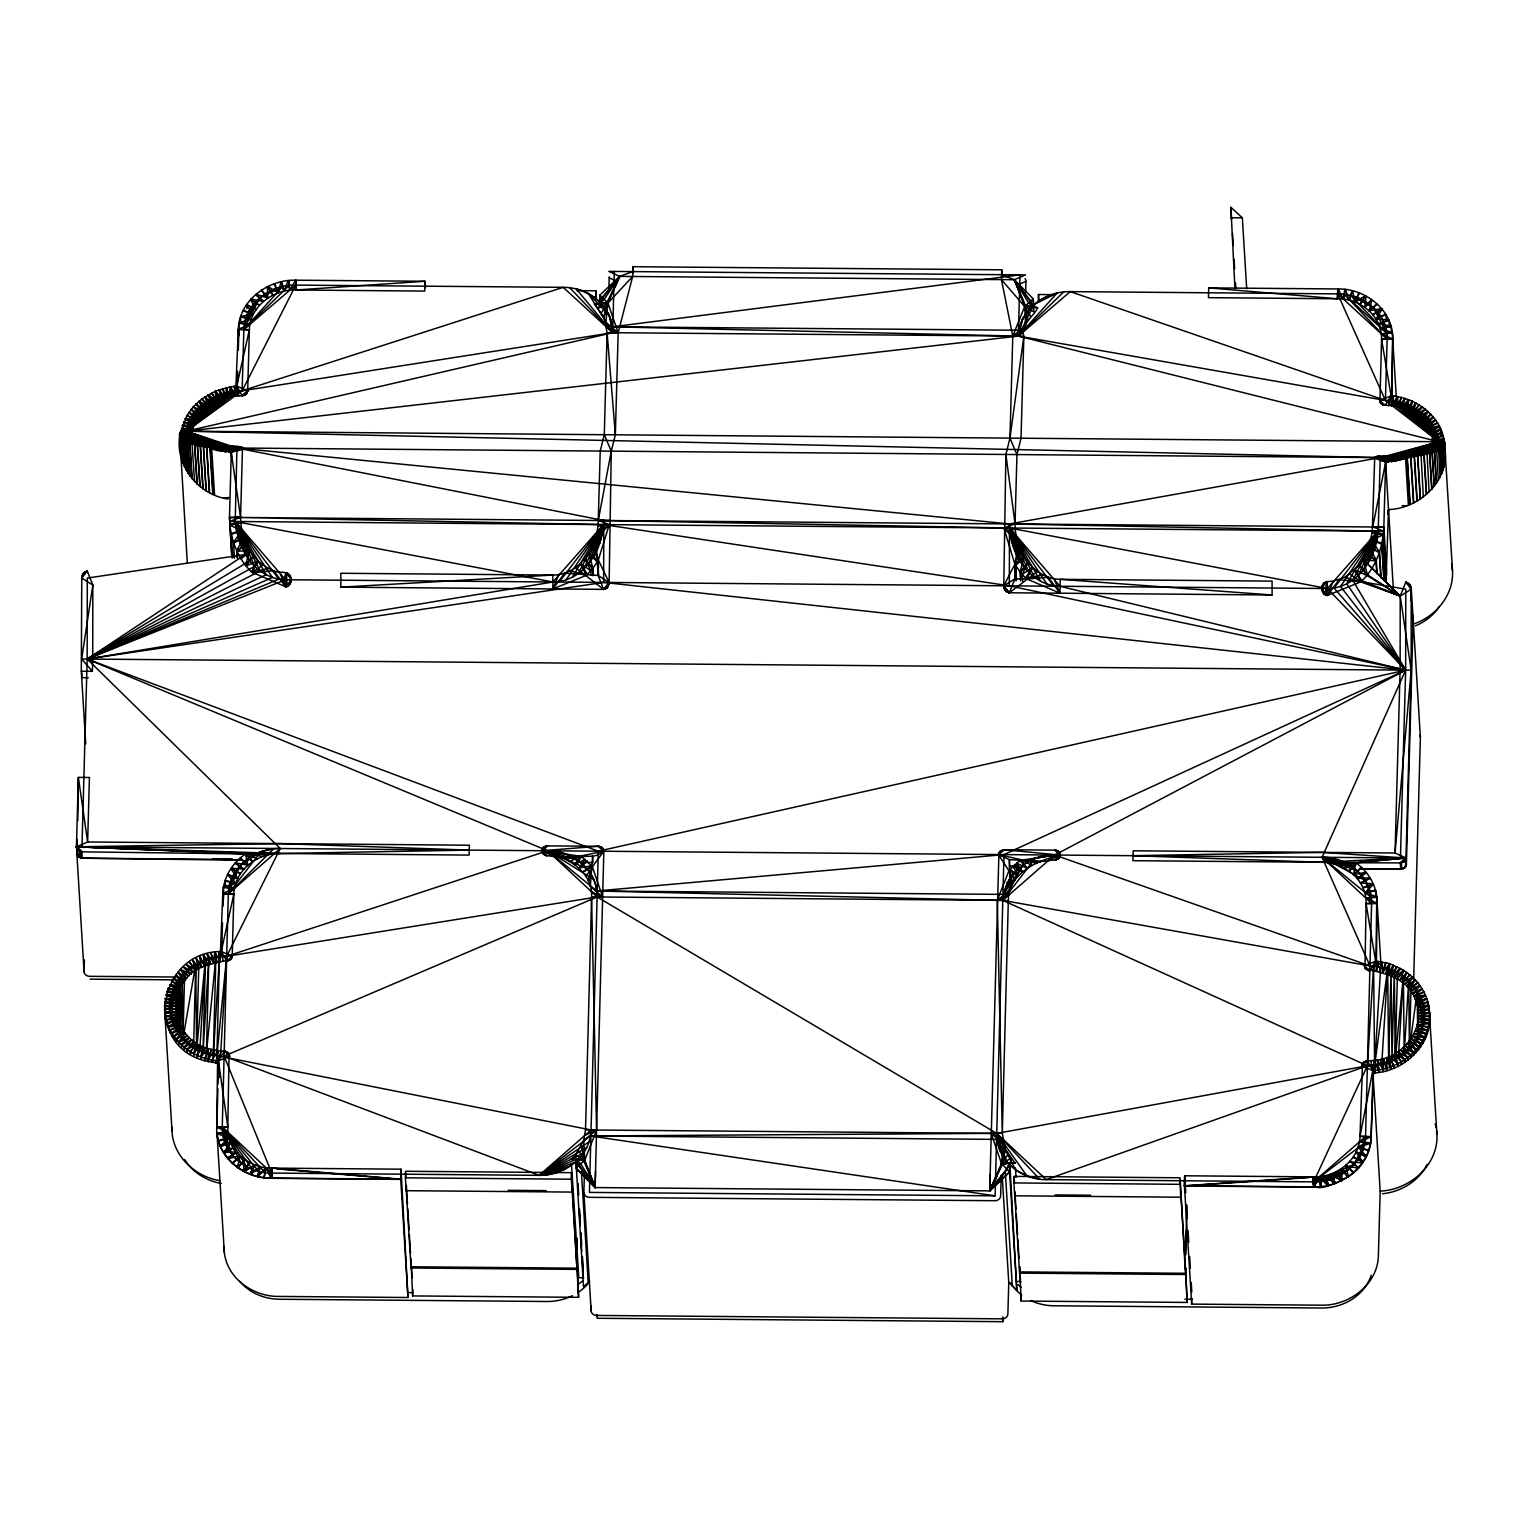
<?xml version="1.0" encoding="UTF-8"?>
<svg xmlns="http://www.w3.org/2000/svg" width="1529" height="1529" viewBox="0 0 1529 1529"><rect width="100%" height="100%" fill="white"/><g stroke="black" fill="none" stroke-linecap="round" stroke-linejoin="round"><path stroke-width="1.5" d="M85.739 743.82L81.305 671.231L81.763 578.038L83.808 572.687M81.974 846.837L87.172 659.037L87.306 578.077L245.347 554.511C253.776 568.578 268.703 579.567 285.541 579.739L1327.401 588.512C1358.727 588.264 1378.049 555.543 1378.317 527.027L1380.228 457.63L1438.827 441.728C1430.953 460.401 1397.41 455.145 1380.228 457.63L186.5 431.178C182.199 448.876 226.464 446.277 236.938 447.997L1009.503 523.931L1377.897 531.117L1376.444 541.782M632.643 276.501L618.175 332.73L615.346 434.79L611.275 451.151L609.134 583.141L607.128 587.824L603.611 589.372L340.833 587.155L340.871 573.279L552.733 575.057C580.733 574.923 597.992 545.757 598.298 520.3L600.209 451.055L604.28 434.695L607.109 332.787L604.089 317.306L594.284 303.946L607.93 303.029L632.643 276.501L632.91 266.696L1001.724 269.811L1002.107 276.252M604.28 434.695L611.275 451.151L598.298 520.3L609.249 524.638L594.705 540.425L598.126 560.684L598.107 575.439L603.611 589.372L607.529 587.365M1423.346 1022.825C1419.027 1048.722 1392.804 1066.477 1367.385 1065.77L996.736 1133.409L591.054 1129.988L216.889 1055.66L226.693 956.275L280.208 848.519L87.172 659.037L603.63 582.415L603.821 520.51L236.938 447.997L186.5 431.178L185.468 432.592M1001.438 279.597L1012.79 336.055L1023.857 336.304L1021.028 438.211L1016.957 454.572L1015.046 523.816C1014.778 549.408 1032.343 578.65 1060.209 579.319L1272.09 581.116L1272.071 594.991L1009.293 592.774L1005.795 591.169L1003.769 585.798L1005.891 454.476L1009.962 438.116L1023.857 336.304C1017.779 319.886 1055.45 303.334 1024.678 306.545L1001.438 279.597L1001.724 269.811M1400.449 857.941L1405.648 670.142L1009.312 585.836L1009.503 523.931L1380.228 457.63M1420.365 737.112L1411.267 588.55L1409.681 584.307L1405.782 582.243L1400.22 596.062L1400.105 670.084L1395.04 852.991L1405.973 857.998L1406.336 864.917L1404.654 867.88L1401.252 869.275L1360.944 869.217M239.499 446.736C228.318 444.136 183.709 449.43 193.017 427.986C198.617 411.014 214.977 399.241 232.274 396.489C237.014 395.036 246.628 398.113 247.679 390.87L249.38 329.786C249.915 306.24 273.443 289.21 295.842 289.994L295.938 280.189L425.005 281.279L425.406 287.72M1362.817 1063.018L1365.76 1061.03L1370.768 1060.706L1372.794 1070.568L1380.171 1191.11L1378.374 1255.863C1377.648 1284.991 1348.482 1306.148 1320.75 1305.193L1191.664 1304.103L1184.44 1185.778L1313.583 1176.871L1313.526 1187.077L1184.44 1185.988L1184.688 1175.782L1313.583 1176.871C1336.27 1177.674 1359.587 1159.976 1360.007 1136.315L1362.53 1063.419M1374.303 549.637L1377.897 531.117L1352.764 580.217L1405.763 589.181L1405.648 670.142L1003.98 854.596L995.111 1195.831L589.429 1192.41L598.298 851.194L87.172 659.037L245.347 554.511L235.218 521.485L236.938 447.997M1324.745 594.59L1321.954 589.716L1322.585 585.072M219.259 1067.892L218.59 1063.267L208.25 1061.546L208.288 1048.626C181.072 1041.822 165.648 1006.732 182.868 983.376C192.673 965.067 214.614 964.073 231.261 959.046M185.009 434.427L186.5 431.178L1018.333 336.093L1020.015 274.857L612.364 326.824C609.498 303.124 586.008 287.108 563.169 287.337L295.804 285.101C270.786 284.279 244.544 303.315 243.837 329.576L242.155 390.812L186.5 431.178L185.124 433.51M208.25 1061.546C142.713 1048.665 156.608 951.401 221.285 951.497L232.217 956.332L231.529 958.626M1000.176 851.118L1004.113 849.704L1055.373 850.162L1058.737 851.634L1060.228 855.074C1037.407 860.54 1008.528 872.925 1008.318 900.581L596.845 890.987C594.131 867.23 570.661 850.468 547.592 850.755L226.693 956.275L219.469 956.638L216.889 1055.66C199.707 1053.557 183.232 1043.466 175.204 1027.889L176.351 983.72C186.404 966.175 206.74 956.007 226.693 956.275L597.113 896.969L1002.795 900.371L1369.984 965.908C1395.117 965.506 1420.842 983.873 1423.69 1009.79M199.764 1050.786L205.421 959.906L196.61 1049.219L198.866 962.735L205.421 959.906L203.032 1052.162L208.842 958.779L215.876 957.154L213.334 1055.106L206.377 1053.347L208.842 958.779M167.273 995.073L167.043 991.346L178.625 991.365L169.643 984.867L179.849 988.632L169.795 984.58L181.263 985.957L173.312 978.445L182.868 983.376L175.491 975.406L184.646 980.892L177.88 972.501L186.614 978.522L180.46 969.73L188.736 976.266L180.709 969.501L191.01 974.145L183.499 966.901L193.438 972.157L186.481 964.474L196.018 970.303L192.616 960.346L198.713 968.621L196.056 958.473L201.522 967.092L199.592 956.791L204.427 965.716L203.261 955.338L207.428 964.531L203.586 955.205L210.505 963.518L207.352 953.981L213.64 962.697L214.748 952.28L216.831 962.066L215.092 952.204L220.061 961.607L222.775 893.815C223.177 877.34 232.867 861.936 246.666 853.22L469.097 855.093L469.365 845.212L87.65 841.982L76.45 846.798L77.042 849.149M1015.18 1163.34L1005.317 1149.082L1002.279 1133.295L590.462 1135.971C586.429 1159.708 562.481 1175.897 539.164 1175.342L271.78 1173.087C246.666 1173.66 221.304 1153.134 222.259 1126.892L228.318 893.853C228.891 867.459 254.884 847.697 280.208 848.519L228.318 893.853L239.518 866.083L249.093 857.712L260.714 851.825L273.576 848.843L228.318 893.853L260.714 851.825L239.518 866.083L228.91 887.89L232.637 876.365M201.102 1059.329L200.949 1056.826L208.288 1048.626L217.73 1050.71L216.736 1127.179L228.05 1132.263L217.003 1133.142L224.304 1252.327C227.114 1278.664 253.527 1296.802 278.89 1296.42L407.975 1297.509L400.732 1179.165L272.086 1168.099C249.609 1168.672 226.846 1150.286 227.802 1126.777L229.063 1053.882M230.936 959.428L232.217 956.332L233.841 894.064C234.281 870.402 257.579 852.704 280.266 853.507L469.231 850.105L280.342 843.607L76.45 846.798L78.361 777.382L89.427 777.477L87.65 841.982L78.361 777.382L77.731 820.844M264.632 1169.513L257.503 1176.565L266.027 1167.697L271.302 1178.286L272.086 1168.099L400.999 1169.188L400.732 1179.165L271.646 1178.094C243.952 1179.337 215.245 1156.306 216.736 1127.179L227.802 1126.777L218.437 1060.839L220.979 1051.035L225.967 1051.436L228.796 1053.462M602.311 847.754L598.431 846.282L547.172 845.881L543.751 847.295L542.069 850.716C564.488 856.412 592.908 869.6 591.57 897.083L585.531 1129.778L583.696 1140.481L575.535 1154.701L583.486 1286.654L589.697 1281.264M599.521 846.397L603.821 850.755L601.91 847.429L598.431 846.282L603.84 851.233L595.106 1187.479L576.242 1168.08L584.747 1160.129L596.597 1130.046L591.57 897.083L602.655 897.007L590.309 886.361L592.64 856.144C598.393 855.8 609.001 850.067 600.037 846.512L603.821 850.755L598.431 846.282L542.069 850.716L545.509 855.418L559.117 857.253L592.64 856.144L593.023 862.49L585.97 862.432M1014.797 1163.034L1009.809 1162.652L1006.999 1169.628L989.722 1190.785L1001.495 1163.626L1010.975 1158.351L1009.58 1171.73L989.722 1190.785L998.934 852.685M1008.318 900.581L1002.279 1133.295L997.271 900.333L1009.121 870.249L1020.034 860.445L1060.151 854.195M1008.872 895.115L997.271 900.333L1010.153 889.897L1009.388 859.642L998.456 854.558L1004.113 849.704L1060.228 855.074L1056.539 859.718L1042.835 861.324L1009.388 859.642L1009.656 870.154M1184.688 1175.782L1184.44 1185.778L1313.507 1186.867C1341.602 1187.823 1370.5 1165.862 1371.073 1136.563L1374.017 1060.457C1402.972 1058.89 1428.01 1026.972 1415.128 999.029C1407.655 977.299 1383.516 973.533 1365.263 968.583M1365.015 968.182L1366.066 903.601C1367.002 880.092 1344.259 861.706 1321.763 862.28L1133.065 855.686L1133.199 850.793L1395.04 852.991L1411.171 670.18L1411.191 587.862M265.167 1172.647L222.259 1126.892L241.162 1163.378L232.007 1154.854L222.259 1126.892L271.78 1173.087L224.094 1056.157L539.164 1175.342L590.462 1135.971L997.023 1139.392C999.718 1163.149 1023.207 1179.91 1046.256 1179.623L1313.64 1181.86C1338.984 1182.681 1364.977 1162.919 1365.55 1136.525L1371.589 903.486C1372.564 877.245 1347.183 856.718 1322.069 857.291L1405.648 670.142L1352.764 580.217M1363.142 1062.636L1361.842 1065.732L1372.794 1070.568C1401.233 1069.23 1428.927 1046.065 1429.519 1016.517C1429.978 1003.139 1424.627 989.836 1415.491 980.127C1411.076 975.426 1405.877 971.488 1400.182 968.449C1391.772 965.391 1378.642 955.243 1376.329 971.335L1377.132 903.199L1365.798 898.115L1376.769 896.586L1375.966 963.346M1009.388 528.002L603.821 520.51C603.573 549.026 584.231 581.727 552.906 581.995L235.218 521.485L249.705 560.818L87.172 659.037L547.592 850.755L597.113 896.969L996.736 1133.409L1046.256 1179.623L1367.385 1065.77L1388.657 1062.158L1391.046 969.883L1391.982 1060.839L1394.314 971.259L1395.212 1059.31L1403.393 976.515L1397.468 972.826L1395.212 1059.31M1423.193 1006.56L1423.996 1016.307L1422.677 1026.035L1418.874 994.175C1430.341 1016.785 1420.403 1045.779 1398.328 1057.628L1403.393 976.515L1408.706 980.854L1409.413 1049.123C1423.575 1034.999 1428.678 1012.122 1418.874 994.175L1417.727 1038.344L1417.23 991.27L1413.35 985.804M84.076 971.832L76.851 853.717L77.234 839.364M81.821 673.047L81.706 677.672L88.338 677.729M84.382 959.792L84.076 971.355A5.543 4.893 -3.5 0 0 89.466 976.305L175.453 977.031M81.305 671.231L92.371 671.327L92.715 659.075L92.829 585.072L87.306 571.139L83.025 573.643M228.509 1053.08L229.637 1056.195L218.437 1060.839C189.309 1059.329 160.22 1032.534 165.495 1001.973M171.993 1127.121C170.789 1154.032 194.087 1176.642 219.679 1180.579M290.357 576.376C287.49 570.049 278.832 573.757 273.863 570.757C252.323 562.901 240.741 539.221 240.569 517.299L242.48 448.054L239.021 446.678L242.48 448.054L231.28 452.603L229.484 517.356L231.796 556.881M228.031 499.046C198.388 494.746 175.051 465.925 179.715 435.459L186.958 415.372L193.533 406.466L201.943 398.859L215.379 391.176L230.554 386.818L235.504 396.049L238.314 329.538C239.04 300.391 268.187 279.253 295.938 280.189M217.882 1088.705L216.793 1128.345L216.736 1126.854L227.802 1126.777M218.016 1084.08L218.59 1063.267M221.686 951.267L222.47 922.962M222.928 906.468L223.846 892.573M232.58 557.665L232.695 553.039M237.263 387.85L237.721 371.337M238.314 350.122L239.04 322.715L251.215 319.293L240.703 316.35L253.241 314.343L246.36 304.978L255.993 309.68L250.546 299.569L259.395 305.36L251.004 299.053L263.389 301.442L256.031 294.237L267.938 298.04L267.307 286.802L272.927 295.173L267.957 286.477L278.297 292.899L280.973 281.852L283.935 291.274L288.216 280.61L289.745 290.3L295.575 280.208L295.842 289.994L424.737 291.083L425.005 281.279L295.842 289.994M288.159 585.875L290.663 582.358L291.026 578.994L286.993 573.05C299.799 580.141 277.686 600.228 285.904 572.821M271.665 1178.305L272.086 1168.099L271.665 1178.305L400.751 1179.394L400.999 1169.188M405.395 1177.808L405.586 1171.271L571.54 1172.667L572.152 1192.085L406.179 1190.69L405.395 1177.808L571.368 1179.203L572.152 1192.085M406.179 1190.69L406.332 1185.376L407.478 1204.126M407.975 1297.509L401.305 1174.329M572.286 1186.772L578.593 1297.318L412.62 1295.923L411.091 1261.463M412.62 1295.923L412.811 1289.387M571.368 1179.203L571.54 1172.667M576.968 290.625L595.928 290.797L595.756 297.333L591.016 297.295M576.452 1161.868L576.261 1168.538L595.106 1187.555L989.722 1190.881L1009.599 1172.189L1009.847 1163.282M577.178 1238.165L577.045 1249.594L577.178 1244.835M578.593 1297.318L577.064 1262.858M584.46 1172.036L583.906 1192.372A5.543 4.893 -3.5 0 0 589.296 1197.322L994.978 1200.724A5.543 4.893 -3.5 0 0 1000.654 1195.888L1001.208 1175.533M608.886 289.134L609.192 277.838A5.543 4.893 -3.5 0 1 609.326 276.883M591.264 1305.957L591.131 1310.487A5.543 4.893 -3.5 0 0 596.52 1315.437L1002.202 1318.839A5.543 4.893 -3.5 0 0 1007.879 1314.003L1008.758 1282.353L1002.24 1176.049M582.989 1171.787L595.106 1187.555L595.565 1171.138M990.18 1174.463L989.722 1190.881L1002.718 1175.323M1025.634 292.651L1025.94 281.355A5.543 4.893 -3.5 0 0 1025.08 278.622M596.902 1314.405L597.132 1318.266L1002.814 1321.687L1002.948 1316.966M1180.197 1179.929L1180.675 1197.207L1014.702 1195.812L1013.918 1182.93L1014.109 1176.393L1180.063 1177.789L1185.434 1273.294L1019.48 1271.899L1014.74 1194.589M1038.306 301.06L1038.497 294.524L1052.716 294.638M1014.702 1195.812L1014.836 1191.454M1008.758 1282.353L1016.823 1290.304L1009.809 1162.652L1001.495 1163.626L991.212 1133.371L1002.527 1138.78M1187.096 1302.44L1185.587 1267.981L1187.096 1302.44L1021.143 1301.045L1019.614 1266.585L1020.607 1282.869M1021.143 1301.045L1021.334 1294.509M1376.501 456.617C1394.716 455.26 1414.593 456.712 1430.991 447.271C1439.802 427.852 1409.566 406.829 1391.791 405.777L1392.651 339.247C1393.741 310.311 1365.244 288.274 1337.799 288.962L1208.713 287.872L1208.445 297.677L1337.34 298.767C1359.529 298.193 1382.503 315.949 1381.585 339.323L1379.922 400.866L1384.07 405.204M1186.752 1205.368L1185.567 1254.717L1186.217 1230.998M1191.664 1304.103L1191.836 1298.236M1234.935 288.599L1230.883 207.313L1242.351 217.825L1246.689 288.694M1379.33 456.254L1374.705 457.572L1385.637 462.331L1383.841 527.085C1383.019 547.248 1375.985 567.966 1360.829 581.861L1327.382 595.45L1323.082 592.832M1444.408 445.703C1451.48 478.787 1420.365 508.66 1388.523 509.577L1386 581.135L1383.172 535.035L1372.258 532.684L1374.705 457.572L1376.903 456.521L1374.705 457.572C1390.759 467.473 1407.387 455.451 1424.168 454.839C1431.259 452.641 1440.815 451.437 1444.561 444.174C1442.726 417.379 1416.829 397.464 1391.084 395.839L1379.903 400.407L1380.247 402.242L1383.554 405.07L1391.791 405.777L1397.238 396.642L1394.983 406.274L1397.582 396.718L1398.137 406.962L1404.883 398.515L1401.233 407.823L1408.572 399.776L1404.253 408.855L1408.897 399.91L1407.196 410.078L1412.49 401.401L1410.025 411.454L1415.95 403.102L1412.758 413.002L1422.161 406.905L1415.357 414.722L1425.181 409.16L1417.823 416.557L1428.029 411.588L1420.135 418.564L1428.277 411.817L1422.314 420.685L1430.934 414.416L1424.321 422.921L1433.361 417.169L1426.156 425.291L1435.597 420.055L1427.799 427.757L1439.229 425.922L1429.271 430.318L1439.381 426.209L1439.649 430.509M1391.619 397.559L1392.709 338.865M1411.974 616.359L1413.14 619.474L1406.374 864.439L1404.654 867.88M1413.656 980.165L1420.365 737.59A5.543 4.893 -3.5 0 0 1419.791 735.277M1313.87 1186.848L1319.68 1176.565L1320.521 1186.752L1319.699 1176.986L1327.784 1185.567L1319.68 1176.565L1313.889 1187.077L1313.583 1176.871C1305.976 1200.322 1347.106 1178.878 1353.433 1173.049C1363.811 1164.333 1370.768 1151.394 1371.15 1137.748L1372.946 1072.995C1406.049 1072.249 1438.005 1039.586 1428.01 1005.681M1383.382 1071.447L1383.573 1058.527L1387.204 1070.434M185.143 435.345L186.5 431.178L612.651 332.691L614.333 271.436M1438.693 444.996C1437.948 418.506 1410.369 399.986 1385.427 400.445L1018.333 336.093L612.364 326.824C609.784 308.304 594.036 293.453 576.261 288.981L612.651 332.691L1018.333 336.093L1438.827 441.728L1439.152 443.162M1208.713 287.872L1337.34 298.767L1337.799 288.962M1323.999 583.008C1320.483 586.467 1321.381 593.634 1326.293 595.316M1410.369 585.359L1405.782 582.243L1410.369 585.359L1411.305 589.219L1405.782 582.243L1409.681 584.307L1411.305 589.219L1400.22 596.062L1360.829 581.861L1339.098 579.739L1327.382 595.45L1325.758 595.144L1326.503 581.67L1333.307 581.135L1344.698 577.389L1359.377 565.233L1366.563 553.555L1372.258 532.684L1383.267 534.137L1386.115 580.504M170.369 1012.274L175.204 1027.889C167.98 1014.224 168.515 997.004 176.351 983.72L176.829 1030.775L178.129 980.834L178.683 1033.566L180.116 978.082L180.709 1036.242L182.295 975.445L182.945 1038.783L193.591 1047.48L195.731 964.436L189.902 968.373M213.334 1055.106L219.469 956.638M220.482 1056.004L226.693 956.275M1333.135 1178.553L1320.272 1181.535L1349.859 1168.768L1313.64 1181.86L1367.385 1065.77L1373.596 966.041L1387.682 968.698L1388.657 1062.158M1373.596 966.041L1374.609 1065.407L1380.744 966.959M1381.738 1064.203L1387.682 968.698L1374.609 1065.407M1408.706 980.854L1404.176 1053.691L1403.393 976.515M181.282 437.581L181.244 456.426M186.098 437.16C187.035 409.332 215.952 389.991 242.155 390.812L612.651 332.691L609.268 315.471L588.359 293.568L612.651 332.691L563.169 287.337L242.155 390.812L295.804 285.101L243.837 329.576L259.567 297.945L282.636 286.515L243.837 329.576L289.172 285.426M289.841 584.135L285.522 586.677L286.458 572.916L290.797 577.637L286.993 573.05L289.344 574.751M92.371 671.327L81.649 658.999L92.829 585.072L81.763 578.038L84.707 571.942M271.302 1178.286L272.124 1168.519M1337.34 298.767L1338.162 288.981L1343.418 299.168L1345.482 289.516L1349.17 300.238L1352.649 290.873L1354.732 301.958L1365.416 295.728L1359.95 304.328L1366.028 296.053L1364.785 307.272L1372.029 299.76L1369.143 310.769L1381.662 308.571L1372.927 314.726L1382.082 309.087L1376.081 319.102L1388.772 319.867L1378.566 323.823L1391.008 326.04L1391.562 333.093M1411.152 681.38L1411.171 670.18L1400.22 596.062L1363.276 559.69L1375.947 560.971L1376.654 572.286M1428.831 1009.121L1428.602 1005.47L1417.077 1004.61L1426.805 998.819L1416.198 1001.801L1425.506 995.455L1415.128 999.029L1425.372 995.15L1413.847 996.335L1422.18 988.957L1412.376 993.735L1420.154 985.88L1410.713 991.232L1419.963 985.613L1408.878 988.823L1415.491 980.127L1406.871 986.53L1412.834 977.49L1404.711 984.351L1412.586 977.241L1402.38 982.325L1406.986 972.673L1399.914 980.452L1403.813 970.552L1397.315 978.713L1403.526 970.361L1394.582 977.127L1400.182 968.449L1391.753 975.712L1393.454 965.353L1388.81 974.489L1389.765 964.054L1385.79 973.419L1389.421 963.939L1382.694 972.54L1382.12 962.104L1379.54 971.852L1381.776 962.028L1375.622 961.206L1364.441 965.85L1365.569 968.985M1322.757 592.277L1321.878 589.047L1325.758 595.144L1327.038 581.593L1327.382 595.45L1333.307 581.135M170.082 1005.757L173.427 989.722L176.351 983.72L170.082 1005.757L172.299 992.837C169.127 1004.438 169.471 1017.11 175.204 1027.889M206.377 1053.347L215.876 957.154M1060.17 855.667L1060.056 853.717M245.863 1167.908L243.417 1171.233L244.64 1159.441L237.435 1167.525M182.62 429.821L182.448 425.215L194.049 425.234L185.066 418.87L195.272 422.558L185.219 418.564L196.687 419.94L188.755 412.562L198.292 417.398L190.915 409.581L200.07 414.971L193.304 406.733L202.038 412.639L195.903 404.019L204.16 410.422L198.694 401.458L206.453 408.339L198.961 401.229L208.881 406.389L204.79 396.833L211.461 404.573L208.078 394.807L214.156 402.911L208.384 394.635L216.965 401.42L215.054 391.328L219.87 400.082L215.379 391.176L222.871 398.916L219.048 389.761L225.948 397.922L226.311 387.659L229.082 397.12L230.21 386.894L232.274 396.489L230.554 386.818L236.747 386.13L247.679 390.87L243.761 395.476L247.679 390.87L247.22 392.705M542.183 849.837L542.088 851.29M266.027 1167.697L263.982 1177.77L266.027 1167.697L271.283 1178.075C245.729 1178.324 219.736 1159.517 217.003 1133.142M601.967 535.265L603.401 524.6L235.026 517.414L1378.317 527.027M1343.418 299.168L1344.755 289.421M1060.075 856.144L1059.884 853.258M1377.858 961.435L1376.329 971.335L1378.221 961.473M1393.32 396.049L1391.791 405.777L1393.684 396.107M82.432 574.77L87.306 571.139L81.763 578.038L82.203 575.382M592.086 547.038L609.154 582.473L603.611 589.372L606.688 588.225L609.134 583.141L603.611 589.372L575.516 567.641M200.777 1059.196L202.325 1046.333L197.05 1055.182L197.203 1057.705M1438.12 445.895L1437.872 437.198M170.885 1015.504L176.351 983.72M542.317 849.359L542.164 851.787M599.827 543.12L603.401 524.6L552.906 581.995L87.172 659.037L254.674 566.342L235.218 521.485L238.734 540.081L245.347 554.511M1366.467 1156.478L1358.192 1147.018L1370.347 1143.501L1359.472 1141.781L1371.054 1136.888L1360.007 1136.315L1372.794 1070.568L1367.327 1060.782L1363.505 1062.273L1361.842 1065.732L1367.327 1060.782M185.506 436.262L187.704 426.687M1059.922 856.622L1059.673 852.819M1387.873 462.14L1385.637 462.331L1372.774 526.817L1383.439 531.155L1385.026 557.148M1387.606 514.184L1388.523 509.577M223.31 961.34L221.285 951.497L233.841 894.064L222.794 893.49L223.119 899.396M238.753 395.782L236.747 386.13L249.38 329.786L238.333 329.213L238.734 335.654M212.455 1062.464L214.538 1050.213L208.441 1059.177L208.594 1061.642M197.05 1055.182L199.496 1044.919L193.571 1053.443L194.049 1056.176M226.751 961.263L232.217 956.332L230.573 959.792L226.751 961.263L221.285 951.497M542.508 848.901L542.298 852.265M1403.851 861.84L1405.973 857.998L1411.171 670.18L81.649 658.999M596.883 550.555L603.401 524.6L559.538 581.517M612.364 326.824L1018.926 330.245C1023.13 306.66 1047.212 291.083 1070.281 291.619L1337.665 293.874C1362.435 293.3 1388.045 313.12 1387.128 339.209L1385.427 400.445L1438.827 441.728L1439.037 444.079M1350.738 295.498L1373.157 307.329L1386.86 333.341L1350.738 295.498C1368.761 299.932 1383.841 314.859 1386.86 333.341L1344.259 294.313L1387.128 339.209L1337.665 293.874L1385.427 400.445L1070.281 291.619L1018.333 336.093L1022.653 318.949L1029.552 308.839M1000.578 850.793L998.494 854.08L1004.113 849.704L998.494 854.08L1002.508 849.895M1371.36 557.072L1377.897 531.117L1327.401 588.512L1009.694 528.021L1009.503 523.931M1405.896 866.312L1406.374 864.439L1405.361 867.153L1402.322 869.084L1405.361 867.153L1405.973 857.998L1322.203 852.379L1133.065 855.686L1132.932 860.693L1355.363 862.566L1405.973 857.998L1404.272 861.515L1400.851 862.91L1327.841 862.681M237.415 1167.105L240.282 1155.886L227.802 1158.695M1059.712 857.081L1059.406 852.398M1373.099 971.03L1375.622 961.206L1366.066 903.601L1377.132 903.199M588.531 881.277L592.373 866.752L603.84 851.233L565.138 859.241M1005.317 1149.082L1001.533 1164.238M1388.542 405.472L1391.084 395.839L1381.585 339.323L1392.651 338.922L1381.337 333.934L1392.307 332.424L1396.245 396.202M214.538 1050.213L212.091 1062.387M604.089 317.306L607.93 303.029L619.742 276.386L632.777 271.589M290.166 583.581L291.045 580.37L288.618 585.511L291.026 578.994L286.458 572.916L287.146 586.391L286.076 586.658M1020.588 581.039L1020.015 571.865L1024.22 556.843L1014.874 564.201L1003.769 585.798L1009.293 592.774L1037.446 571.54M257.484 1176.317L260.255 1166.608L250.565 1174.157L258.669 1168.271M588.302 880.857L592.373 866.752L581.402 856.355L542.069 850.716L542.757 848.461M1005.547 1149.521L1001.495 1163.626L1009.58 1171.73L1016.823 1290.304M257.503 1176.565L260.274 1167.028M1349.17 300.238L1351.961 290.72M603.859 316.866L607.93 303.029L599.846 295.097L619.742 276.386L1014.358 279.711L1025.558 274.895L608.81 271.397L619.742 276.386L607.605 302.57L594.647 304.233M1437.298 446.793L1438.827 441.728L1436.897 434.121M208.441 1059.177L211.384 1049.506L208.097 1059.1M1385.637 962.869L1382.694 972.54L1385.981 962.964M340.833 587.155L552.733 575.057L552.906 588.933L586.352 575.344L592.946 568.272L598.126 560.684L609.249 524.638L597.782 526.148M188.851 423.629L186.5 431.178L186.939 438.039M593.176 557.454L603.401 524.6L566.036 579.931M1401.099 397.483L1398.137 406.962L1401.443 397.559M1367.671 563.972L1377.897 531.117L1334.014 588.034L1405.648 670.142L1054.704 855.036L1002.795 900.371L1367.385 1065.77M193.571 1053.443L196.763 1043.351L187.36 1049.582L187.513 1052.22M1059.444 857.521L1059.081 851.997M244.43 323.728L248.176 312.432L255.075 302.322L244.43 323.728L259.567 297.945M1018.926 330.245L1022.653 318.949L1034.063 304.462L1057.112 293.033L1018.333 336.093L1034.063 304.462M81.763 578.038L83.388 573.146L87.306 571.139L85.204 571.655M190.208 420.628L186.5 431.178L187.991 438.919M543.043 848.041L542.47 852.723M1405.514 859.89L1405.973 857.998L76.45 846.798L77.425 855.552M588.799 563.666L603.401 524.6L572.324 577.312M1363.276 570.183L1377.897 531.117L1340.532 586.467L1405.648 670.142L598.298 851.194M1059.138 857.941L1060.228 855.074L1058.737 851.634M191.775 417.723L186.5 431.178L189.271 439.76M1005.795 591.169L1009.293 592.774L1014.855 578.956L1014.874 564.201L1018.352 543.98L1003.865 527.964L1015.046 523.816L1005.891 454.476M228.91 887.89L235.695 871.033M558.811 574.598L552.906 588.933L564.621 573.203L598.107 575.439L609.154 582.473M543.368 847.658L542.719 853.182M1436.247 447.691L1438.827 441.728L1435.712 431.121M193.571 414.913L186.5 431.178L190.781 440.581M1401.233 407.823L1405.227 398.629M1058.794 858.323L1060.228 855.074L1058.336 851.29M583.81 569.113L603.401 524.6L578.287 573.681M1358.287 575.63L1377.897 531.117L1346.801 583.83L1405.648 670.142L603.63 582.415M996.984 1174.482L989.722 1190.881L1002.336 1174.979M250.565 1174.157L254.712 1164.85L244.048 1171.558L249.38 1168.424M1020.952 550.65L1014.874 564.201L1015.848 580.217M989.722 1190.785L1002.259 1164.62L1009.809 1162.652L1006.502 1169.169L989.722 1190.785L1001.82 1164.104L1015.141 1162.709M1322.337 585.683L1326.503 581.67L1321.897 587.671L1325.758 595.144M250.584 1174.444L253.069 1168.959M1358.88 292.823L1354.732 301.958L1359.529 293.071M997.195 1174.769L989.722 1190.881L997.061 1175.916M200.949 1056.826L205.268 1047.575L200.624 1056.692M1388.81 974.489L1393.11 965.219M195.559 412.199L186.5 431.178L192.501 441.384M1354.331 1164.295L1364.957 1142.488L1313.64 1181.86L1354.331 1164.295L1363.505 1148.355L1358.153 1159.345M543.751 847.295L542.069 850.716L542.986 853.602M1022.614 581.116L1022.213 574.388L1028.119 562.443L1020.015 571.865L1026.074 578.612L1059.998 593.214L1060.209 579.319L1272.071 594.991M1058.412 858.686L1060.228 855.074L1057.915 851.003M1323.598 583.447L1322.145 586.333L1325.968 581.804L1323.598 583.447L1325.968 581.804L1321.897 587.671M1003.769 585.798L1014.855 578.956L1026.609 579.051L1032.553 567.374L1022.213 574.388M197.738 409.619L186.5 431.178L194.431 442.149M287.146 586.391L291.026 578.994M252.801 1168.863L249.915 1174.196L254.731 1165.308M237.11 557.435L236.689 550.593L243.875 537.463L233.497 542.26L234.472 558.257M236.747 386.13L242.194 395.724L247.679 390.87L246.035 394.253M202.325 1046.333L197.356 1055.316L197.509 1057.858M1396.703 966.729L1391.753 975.712L1397.028 966.882M544.152 846.97L542.069 850.716L543.311 853.985M1434.986 448.551L1438.827 441.728L1434.298 428.177M998.724 853.144L999.469 851.844M1407.196 410.078L1412.165 401.267M200.089 407.154L186.5 431.178L196.534 442.875M1057.992 859.011L1060.228 855.074L1057.456 850.755M279.654 572.247L285.522 586.677L251.597 572.075L258.057 560.856L246.054 565.998C236.651 554.148 231.338 539.393 229.828 524.428L240.76 521.542M1026.074 578.612L1032.553 567.374L1025.5 578.038M1335.161 858.954L1322.069 857.291L1369.984 965.908L1054.704 855.036C1029.189 854.367 1011.625 870.536 1003.387 894.408L596.845 890.987L547.592 850.755L560.684 852.437M1054.704 855.036L1035.19 858.361L1023.57 864.229L1002.795 900.371L1035.19 858.361L1048.072 855.361M212.302 1060.017L217.73 1050.71L220.979 1051.035M607.892 586.868L606.688 588.225M202.631 404.841L186.5 431.178L198.846 443.563M224.4 1051.168L229.637 1056.195L228.165 1052.716L224.4 1051.168L218.437 1060.839L219.45 1077.448M1369.659 970.896L1364.441 965.85L1365.913 969.348L1369.659 970.896L1375.622 961.206M244.028 1171.214L249.495 1162.957M544.611 846.684L542.069 850.716L543.693 854.348M1383.076 404.898L1385.121 405.338L1391.084 395.839M244.048 1171.558L246.226 1168.118M1057.533 859.279L1060.228 855.074L1056.959 850.525M193.896 1053.615L199.496 1044.919M586.047 876.48L592.373 866.752L602.655 897.007L591.322 891.598M251.597 572.075L258.057 560.856L252.113 572.534L273.863 570.757L285.522 586.677M1410.025 411.454L1415.644 402.949M205.345 402.662L186.5 431.178L201.331 444.213M601.604 312.585L607.93 303.029L618.175 332.73L607.109 332.787L615.346 434.79M1023.57 864.229L1003.387 894.408L1010.191 877.55L1018.486 868.147M1433.495 449.411L1438.827 441.728L1432.673 425.349M1394.582 977.127L1400.488 968.602M545.088 846.435L542.069 850.716L544.095 854.673M208.192 400.655L186.5 431.178L203.988 444.824M1057.055 859.527L1060.228 855.074L1056.443 850.353M233.497 542.26L241.983 530.429L229.904 525.326L240.837 523.147L229.828 524.428M243.398 1170.87L249.475 1162.441M1380.802 961.989L1376.769 896.586C1375.087 883.227 1367.289 871.071 1356.452 863.273L1349.228 870.938L1355.363 862.566L1333.594 863.77M1028.119 562.443L1020.531 572.515L1020.952 579.357M178.989 1044.938L178.587 1041.918L185.181 1033.241L176.141 1039.108L176.523 1042.205M1418.969 404.822L1412.758 413.002L1419.275 405.013M211.193 398.821L186.5 431.178L206.797 445.379M545.585 846.225L542.069 850.716L544.534 854.959M223.482 1152.713L230.841 1142.564L220.386 1146.005L220.692 1147.419M1056.539 859.718L1060.228 855.074L1055.927 850.239M214.308 397.158L186.5 431.178L209.76 445.895M581.402 856.355L574.732 864.42L585.206 859.413L579.09 867.975L591.608 865.758L582.874 872.027L592.373 866.752M1431.794 450.233L1438.827 441.728L1430.819 422.596M1349.228 870.938L1355.879 862.872L1405.973 857.998L1400.316 862.929L1400.698 869.294L1405.361 867.153M1364.785 307.272L1371.456 299.359M187.36 1049.582L194.164 1041.612L184.34 1047.289L184.493 1049.964M1399.914 980.452L1406.718 972.482M546.101 846.072L542.069 850.716L545.012 855.208M176.141 1039.108L183.346 1030.833L173.905 1036.165L174.096 1039.051M217.538 395.667L186.5 431.178L212.837 446.353M1056.004 859.871L1060.228 855.074L1055.373 850.162M194.164 1041.612L187.073 1049.372L187.245 1052.009M227.802 961.149L232.217 956.332M1361.842 1065.732L1366.276 1060.897M1415.357 414.722L1422.448 407.096M220.883 394.367L186.5 431.178L216.048 446.755M247.679 390.87L242.194 395.724M246.991 393.125L245.634 394.578L246.398 393.909M581.957 856.756L574.732 864.42L580.886 856.03L561.239 857.922M546.637 845.957L542.069 850.716L545.509 855.418M1429.883 451.017L1438.827 441.728L1428.793 419.978M1055.469 859.967L1060.228 855.074L1054.838 850.124M184.34 1047.289L191.698 1039.72L181.492 1044.804L189.367 1037.694L178.817 1042.166L187.188 1035.534L178.587 1041.918M1409.738 974.776L1402.38 982.325L1410.006 974.986M241.181 559.06L249.743 550.325L237.052 551.396L237.473 558.181M173.905 1036.165L181.703 1028.329L171.898 1033.088L172.07 1036.031M224.304 393.278L186.5 431.178L219.354 447.099M571.578 1159.307L576.471 1159.001L578.918 1166.035L595.106 1187.479L584.747 1160.129L575.535 1154.701L571.196 1159.594M212.779 494.287L209.913 447.557L212.818 444.691C207.734 453.31 158.882 432.038 190.991 436.033L180.632 437.428L182.066 459.866M220.386 1146.005L229.063 1137.5L217.08 1133.792L228.05 1132.263M1375.221 457.056L1388.236 462.102M1018.333 336.093L1063.649 291.943M191.698 1039.72L184.072 1047.059L184.225 1049.735M547.172 845.881L542.069 850.716L546.025 855.571M1417.823 416.557L1425.448 409.371M227.783 392.361L186.5 431.178L222.737 447.405M240.321 1156.516L232.561 1163.607M586.849 860.751L579.09 867.975L587.346 861.209M1054.934 860.024L1060.228 855.074L1048.665 860.33M1361.326 867.268L1353.566 874.492L1366.085 872.275L1357.37 878.544L1370.06 877.799L1360.523 882.997L1373.214 883.762L1363.027 887.814L1373.482 884.374L1364.785 892.879L1376.769 896.586M605.732 588.856L603.611 589.372L608.905 584.479M1376.903 303.679L1369.143 310.769L1377.4 304.118M1427.78 451.781L1438.827 441.728L1426.557 417.493M240.741 558.333L249.743 550.325L245.538 565.348L253.623 555.925L246.054 565.998L251.024 571.521M171.898 1033.088L180.231 1025.711L168.687 1026.915L168.878 1029.973M231.338 391.672L186.5 431.178L226.216 447.634M545.796 1175.017L558.658 1172.017L539.164 1175.342L591.054 1129.988M1400.316 862.929L1405.973 857.998L1321.763 862.28M1313.64 1181.86L1365.55 1136.525M547.726 845.862L542.069 850.716L546.56 855.686M189.367 1037.694L181.225 1044.575L181.645 1047.537M234.912 391.176L186.5 431.178L229.751 447.825M240.282 1155.886L232.064 1163.149M1361.823 867.727L1353.566 874.492L1355.879 862.872M585.531 1129.778L596.597 1130.046L583.696 1140.481L584.785 1160.721M1425.487 452.508L1438.827 441.728L1424.149 415.123M1404.979 860.751L1401.405 862.853L1401.787 869.198M1406.871 986.53L1415.242 979.879M1422.314 420.685L1430.685 414.168M238.524 390.889L186.5 431.178L233.325 447.94M237.052 551.396L246.475 544.133L236.689 550.593M1445.077 460.076L1444.026 439.263L1432.482 438.422L1442.229 432.745L1431.622 435.669L1440.93 429.439L1430.532 432.955L1439.381 426.209M571.483 1164.314L578.803 1277.422M603.611 589.372L608.504 585.741M1423.002 453.196L1438.827 441.728L1421.569 412.906M187.188 970.571L195.731 964.436L196.61 1049.219M227.764 1158.103L236.536 1152.541M596.616 533.411L609.249 524.638M176.351 1039.376L185.181 1033.241M1417.708 982.688L1408.878 988.823L1417.937 982.937M262.969 565.004L252.113 572.534L268.263 568.329M168.744 1029.667L168.572 1026.609L177.88 1020.263L167.253 1023.226L167.559 1026.666M1424.321 422.921L1433.151 416.901M209.913 447.557L215.589 445.111L211.671 447.787L203.586 446.544L206.3 490.866M564.679 1169.417L539.164 1175.342L589.028 1141.838M1420.365 453.845L1438.827 441.728L1418.836 410.861M1402.934 862.375L1404.272 861.515M205.995 490.694L203.3 446.487L207.638 443.735L200.203 445.876L202.822 488.592M582.874 872.027L592.029 866.274M1357.37 878.544L1366.506 872.791M183.346 1030.833L174.096 1036.433L174.287 1039.319M1417.574 454.457L1438.827 441.728L1415.93 408.969M167.253 1023.226L177.001 1017.435L165.476 1016.594L165.667 1019.843M1426.156 425.291L1435.406 419.787M570.279 1166.149L539.164 1175.342L586.754 1147.476M233.784 543.101L243.875 537.463M1414.631 455.011L1438.827 441.728L1412.911 407.249M223.826 1153.267L233.364 1148.164M1385.637 313.999L1376.081 319.102L1385.981 314.573L1386.23 318.854M200.203 445.876L205.249 443.2L194.814 444.557L197.241 484.12M181.703 1028.329L172.07 1033.375L172.242 1036.318M1412.376 993.735L1422.008 988.671M1437.432 422.788L1427.799 427.757L1437.604 423.074M238.734 540.081L235.218 521.485L285.541 579.739L87.172 659.037L260.198 571.005L235.218 521.485L236.632 532.188M1411.554 455.527L1438.827 441.728L1409.757 405.701M575.363 1162.231L539.164 1175.342L583.677 1152.828M276.29 288.35L264.67 294.122L282.636 286.515M1050.786 294.868L1039.147 300.64L1057.112 293.033M569.897 861.419L580.886 856.03L564.66 859.011M1344.392 867.937L1355.363 862.566L1339.156 865.529M87.172 659.037L272.41 577.465L235.218 521.485L278.909 579.147L87.172 659.037L266.142 574.732L235.218 521.485L241.658 547.573M223.444 1152.006L233.325 1147.381M1360.523 882.997L1370.424 878.372M1408.362 455.986L1438.827 441.728L1406.508 404.344M215.589 445.111L210.237 447.615L213.104 494.44M584.995 1135.263L596.597 1130.046M170.273 1030.202L180.231 1025.711L170.12 1029.896L170.445 1033.184M1423.805 991.862L1413.847 996.335L1423.958 992.149M1024.392 330.933L1012.79 336.055L1009.962 438.116L1016.957 454.572M1429.5 1023.493L1429.328 1019.786L1418.472 1016.269L1429.5 1012.924L1418.434 1013.326L1429.214 1009.35L1418.186 1010.382L1428.659 1005.795L1417.727 1007.477L1428.602 1005.47M1405.055 456.387L1438.827 441.728L1403.144 403.197M245.213 394.864L244.258 395.323M539.164 1175.342L579.854 1157.778M1018.486 284.547L1025.94 281.355M224.094 1056.157L597.113 896.969M222.794 893.49L234.377 888.578L223.502 886.877L223.731 893.204M238.333 329.213L249.915 324.416L239.04 322.715M1383.172 535.035L1371.093 539.928L1379.54 551.912L1381.069 577.064M1401.673 456.731L1438.827 441.728L1399.704 402.242M220.654 1146.616L230.841 1142.564M196.973 483.89L194.565 444.48L200.93 441.977L189.921 443.009L192.119 478.787M168.687 1026.915L178.95 1023.016L168.572 1026.609M1398.194 457.037L1438.827 441.728L1396.206 401.477M231.376 534.366L241.983 530.429L231.204 533.487L232.771 557.244M1430.532 432.955L1440.796 429.133L1441.197 435.574M165.476 1016.594L176.332 1014.568L164.864 1012.714L175.644 1008.739L164.578 1009.14L172.012 1130.963M1344.755 1172.667L1320.272 1181.535L1339.156 1175.954M1413.446 624.042C1435.712 616.703 1453.945 594.972 1452.512 570.814L1444.542 442.053L1433.495 442.378L1444.427 441.785L180.9 431.14L191.488 431.923L180.575 431.503L181.091 438.555M1394.658 457.267L1438.827 441.728L1392.651 400.923M203.586 446.544L210.161 444.232L203.3 446.487M218.475 445.474L211.671 447.787L214.557 495.033M1391.084 457.439L1438.827 441.728L1389.039 400.579M221.457 445.799L211.671 447.787C214.729 453.922 253.183 451.38 239.021 446.678L240.397 446.869M1378.566 323.823L1389.02 320.459L1389.421 326.9M228.7 452.355L242.194 447.519M167.368 1023.532L177.88 1020.263M1416.198 1001.801L1426.71 998.513M207.638 443.735L200.49 445.933L203.109 488.802M1387.472 457.572L1438.827 441.728L1383.86 457.63M1431.622 435.669L1442.115 432.439M164.578 1009.14L175.606 1005.795L164.75 1002.279L175.797 1002.852L165.228 998.705L176.179 999.928L165.954 995.15L176.791 997.042L166.03 994.844L177.612 994.175L167.043 991.346M191.909 478.52L189.73 442.932L197.298 440.639L187.608 442.091L189.672 475.634M1054.131 578.784L1059.998 593.214L1048.34 577.274L1026.609 579.051L1042.262 574.56M223.502 886.877L235.676 883.361L227.439 874.722L237.702 878.334L230.803 868.778L240.435 873.575L231.166 868.224L243.837 869.16L235.447 862.757L247.832 865.185L245.538 853.927L76.45 846.798L78.38 850.678M1375.488 456.942L1376.119 456.712M187.608 442.091L195.75 439.932L185.735 441.212L187.666 472.614M1392.307 332.424L1380.324 328.792L1391.008 326.04M1026.609 579.051L1042.74 574.847M166.298 1020.091L177.001 1017.435L166.202 1019.786L166.489 1023.283M194.814 444.557L203.013 442.607L194.565 444.48M185.735 441.212L194.393 439.186L181.626 438.498L183.136 463.249M225.145 451.8L242.48 448.054L241.162 447.06M1427.857 1002.279L1417.077 1004.61L1427.78 1001.954L1428.086 1006.006M1443.28 436.147L1432.482 438.422L1443.204 435.822L1443.548 440.428M192.272 443.792L200.93 441.977L192.042 443.735L194.565 481.52M224.782 451.724L242.48 448.054L237.473 446.602L242.48 448.054L221.285 450.979M1380.324 328.792L1391.18 326.652M1433.208 441.69L1444.083 439.587L1445.325 456.559M189.921 443.009L199.018 441.327L189.73 442.932M1444.026 439.263L1433.151 441.25L1444.083 439.587M197.298 440.639L187.799 442.168L189.864 475.901M181.531 438.403L192.291 437.638L181.626 438.498L191.526 436.835L180.632 437.428L191.526 436.835M176.332 1014.568L165.4 1016.269L165.61 1019.518M1383.841 456.215L1374.705 457.572L1391.81 461.624M195.75 439.932L185.907 441.289L187.838 472.901M224.171 498.225L228.891 497.575M224.515 446.067L211.671 447.787L1405.514 457.84L1408.4 505.086M220.94 450.883L242.48 448.054L234.052 446.544M223.826 498.129L228.127 497.556M164.903 1013.039L175.873 1011.663L164.864 1012.714M1418.186 1010.382L1429.175 1009.025L1436.916 1134.231C1438.713 1165.098 1409.566 1189.925 1380.171 1191.11M1377.342 456.445L1380.4 456.215L1374.705 457.572L1392.174 461.567M1377.82 456.387L1378.814 456.273L1374.705 457.572L1395.709 460.86M179.6 435.44L190.666 435.211L179.619 435.536L190.552 434.389L179.466 434.427L190.647 433.567L179.944 432.516L180.556 442.378M227.649 446.277L211.671 447.787L230.822 446.43L242.48 448.054L217.5 449.927M1444.58 463.574L1443.586 446.086L1433.189 444.843L1444.217 445.073L1433.514 444.022L1444.695 443.162L1433.61 443.2L1444.561 442.149L1433.495 442.378M193.246 438.422L182.696 439.358L184.474 466.555M1003.98 854.596L596.845 890.987C593.768 867.058 570.737 851.175 547.592 850.755L593.711 879.423M1365.798 898.115L1376.845 897.236M1370.768 1060.706L1374.017 1060.457L1379.12 1072.288M1381.337 333.934L1392.384 333.054M217.156 449.813L242.48 448.054L213.468 448.532M1184.44 1185.988L1308.92 1177.598M164.597 1009.465L175.644 1008.739M1418.434 1013.326L1429.481 1012.599M223.788 1152.579L236.498 1151.834L227.381 1158.179M182.448 425.215L193.017 427.986L181.454 428.636L192.195 430.796L181.359 428.961L192.119 431.235M180.04 436.529L190.991 436.033L179.982 436.434M229.503 517.681L240.569 517.299L231.28 452.603L229.063 452.393M1443.816 467.052L1442.611 447.156L1431.928 446.487L1443.586 446.086M213.792 448.666L242.48 448.054M179.466 434.523L190.552 434.389M1433.61 443.2L1444.695 443.066M1442.611 447.156L1430.991 447.271L1440.184 449.01L1441.675 473.531M1381.585 339.323L1392.651 339.247M1003.98 523.874L1015.046 523.816M1366.066 903.601L1377.132 903.524M164.54 1005.872L175.606 1005.795L164.559 1005.547L164.75 1009.312M1230.597 217.73L1242.351 217.825M1383.439 531.155L229.675 521.446L240.569 517.299L229.484 517.356L231.949 557.837M76.851 853.717L78.361 856.718L82.241 858.189L232.714 859.451M1009.771 865.987L1016.823 866.045M1360.485 868.95L1400.698 869.294M90.077 979.133L173.656 979.841M571.158 1158.963L584.747 1160.129L581.67 1145.527M1013.918 1182.93L1179.891 1184.325M508.163 1190.326L546.101 1190.632M1055.048 1194.933L1090.617 1195.219M410.919 1268L576.873 1269.395M1019.442 1273.122L1185.395 1274.517M578.421 1277.709L583.734 1277.747M1017.072 1281.398L1020.627 1281.436M407.937 1292.617L412.715 1292.655M1184.803 1299.153L1191.97 1299.21M179.6 433.433L190.647 433.567L179.581 433.51L187.322 562.825M76.813 848.71L81.859 851.844L245.538 853.927L252.361 861.706L246.666 853.22L76.45 846.798L77.616 849.971M78.017 856.355L76.851 853.239L82.241 858.189L238.811 860.177M190.972 432.745L179.944 432.516L190.972 432.745L180.651 431.407L191.488 431.923M274.169 853.813L246.666 853.22L257.35 858.782M249.38 329.786L238.314 329.538L238.696 335.979M598.298 520.3L609.364 520.567M222.775 893.815L233.841 894.064M1429.519 1016.517L1418.472 1016.269L1429.539 1016.193L1429.73 1019.977M1360.007 1136.315L1371.073 1136.563L1371.131 1138.073M1433.189 444.843L1444.16 445.168M1403.66 458.566L1374.705 457.572L1387.109 456.177L1405.514 457.84L1402.915 455.107L1407.349 457.649L1410.216 504.36M1402.093 505.659L1406.546 505.812M77.214 855.112L80.636 857.96L80.253 851.615L77.979 850.334L76.45 846.798L280.266 853.507M1403.316 458.681L1374.705 457.572L1396.073 460.783M79.642 857.578L79.26 851.233L76.45 846.798L246.131 853.526L252.361 861.706M222.947 858.954L232.37 859.317M212.588 858.878L241.162 860.062M1383.821 527.409L1372.774 526.817L1383.841 527.085L1386.707 574.656M1429.003 1026.991L1428.851 1023.36L1418.281 1019.193L1429.328 1019.786M1431.928 446.487L1442.707 447.08L1443.892 466.746M1037.885 307.979L1025.042 306.087L1014.358 279.711L1001.571 274.704M268.359 854.807L246.666 853.22L262.72 856.469M1362.721 1162.862L1350.069 1161.925M1441.446 448.131L1430.991 447.271L1441.56 448.054L1442.803 470.473M1418.281 1019.193L1429.29 1020.111M175.797 1002.852L164.788 1001.954L164.96 1005.795M276.787 1168.901L400.751 1179.394M1399.895 459.77L1374.705 457.572L1399.551 459.885M1060.017 586.276L1009.694 528.021C1010.822 555.352 1030.374 585.569 1060.017 586.276L1405.648 670.142L1327.401 588.512M1440.05 477.124L1438.541 449.946L1429.844 448.054L1440.184 449.01M238.925 323.345L249.915 324.416M81.859 851.844L76.45 846.798L81.859 851.844L82.241 858.189M223.387 887.508L234.377 888.578M1359.472 1141.781L1370.462 1142.87L1370.424 1144.552M1429.844 448.054L1440.031 449.086L1441.541 473.837M1438.541 449.946L1426.977 449.564L1434.603 451.724L1436.515 483.126M1428.851 1023.36L1417.88 1022.117L1428.793 1023.685L1417.287 1025.022L1427.13 1030.393L1427.226 1033.891M1431.717 489.223L1429.539 453.444L1419.084 452.24L1424.168 454.839L1426.576 494.23M1040.676 861.974L1021.143 859.738L998.456 854.558L1014.912 880.092M1390.358 456.062L1405.514 457.84L1399.876 455.432M1436.515 450.921L1426.977 449.564L1436.687 450.845L1438.311 480.316M176.179 999.928L165.285 998.38L165.438 1002.298M590.462 1135.971L995.111 1195.831M1020.015 571.865L1014.874 564.201L1003.865 527.964L1015.313 529.665M603.707 524.6L1009.312 585.836M1434.336 486.107L1432.291 452.565L1425.257 450.271L1434.603 451.724M1426.309 494.459L1423.9 454.897L1414.191 453.368L1417.861 456.12L1420.479 498.855M1393.569 455.91L1405.514 457.84L1396.741 455.68M1425.257 450.271L1434.393 451.8L1436.323 483.412M1431.947 488.974L1429.768 453.368L1423.365 450.959L1432.291 452.565M1423.365 450.959L1432.061 452.641L1434.126 486.375M1346.055 1165.824L1358.44 1168.213M576.471 1159.001L584.384 1160.587L595.106 1187.479L579.434 1165.576L576.471 1159.001L583.925 1161.103L595.106 1187.479L580.944 1164.066L576.509 1159.632M1037.197 862.987L1021.143 859.738L1026.857 868.224L1016.651 863.044L1022.309 871.702L1012.905 866.312L1018.314 875.677L1009.121 870.249L1012.179 884.851M1428.048 1027.22L1417.287 1025.022L1428.124 1026.896L1428.239 1030.47M1429.768 453.368L1421.301 451.628L1429.539 453.444M251.215 319.293L240.493 316.962L240.76 321.262M1036.719 863.197L1021.143 859.738L1031.846 865.318M182.352 425.521L193.017 427.986M1426.098 1036.949L1425.907 1033.833L1416.466 1027.87L1427.13 1030.393M166.929 991.652L177.612 994.175M1416.886 501.053L1414.172 456.731L1405.896 454.744L1407.349 457.649M1026.953 1175.973L996.736 1133.409L1006.502 1161.371L1015.638 1169.895L1026.953 1175.973L1039.663 1179.165L996.736 1133.409L1000.138 1150.955L997.023 1139.392M1426.805 454.189L1419.084 452.24L1427.073 454.132L1429.118 491.918M1405.782 582.243L1407.884 582.778M1009.293 592.774L1005.394 590.71L1004.706 589.659L1009.293 592.774L1003.788 586.467L1004.419 589.066L1009.293 592.774L1005.394 590.71M1416.466 1027.87L1427.035 1030.718M1424.168 454.839L1416.695 452.832L1423.9 454.897M1344.698 577.389L1360.829 581.861L1354.923 570.088L1366.926 575.439L1400.22 596.062L1363.276 559.69L1367.442 574.789L1400.22 596.062L1361.345 581.421L1354.923 570.088L1361.919 580.886L1400.22 596.062M570.221 570.871L586.352 575.344L580.447 563.57L590.748 570.757L591.035 575.229M1372.354 531.06L1383.267 534.137M1424.455 1040.542L1424.416 1037.178L1415.453 1030.68L1425.907 1033.833M578.21 860.483L547.592 850.755L587.365 869.007M241.773 447.271L240.798 446.965L242.002 447.385M1420.804 455.566L1414.191 453.368L1421.091 455.508L1423.327 496.829M1415.453 1030.68L1425.773 1034.139L1425.965 1037.254M242.977 310.807L253.241 314.343L243.283 310.215M1363.103 1162.308L1356.147 1152.044L1366.429 1155.656M1417.192 500.881L1414.497 456.693L1411.535 453.865L1417.861 456.12M1424.416 1037.178L1414.229 1033.432L1424.283 1037.484L1412.815 1036.089L1420.747 1043.6L1420.938 1046.543M1411.535 453.865L1417.555 456.177L1420.193 499.046M1414.497 456.693L1408.763 454.323L1414.172 456.731M1368.608 970.762L1364.441 965.85M225.451 1051.302L229.637 1056.195M1356.147 1152.044L1366.181 1157.052M227.725 874.129L237.702 878.334M186.786 415.659L196.687 419.94L186.958 415.372M171.363 981.599L181.263 985.957L171.535 981.312M1407.75 1060.247L1407.578 1057.59L1400.621 1049.907L1410.56 1055.163L1403.049 1047.919L1413.369 1052.564L1413.541 1055.335M609.192 277.838L614.658 280.342M1382.159 404.44L1383.554 405.07L1379.903 400.407L1380.247 402.242M606.86 327.416L618.175 332.73L605.847 322.275L607.93 303.029L598.431 308.208L602.426 297.142L619.742 276.386L607.166 302.054L599.597 303.984L599.846 295.097L600.113 299.378M1422.543 1040.733L1412.815 1036.089L1422.696 1040.446L1422.715 1043.734M1377.151 573.853L1376.31 560.187L1369.181 546.942L1379.54 551.912M553.345 856.164L542.069 850.716L547.095 855.743M1353.471 1157.606L1363.065 1161.6M1418.549 1049.792L1418.587 1046.639L1411.21 1038.669L1420.747 1043.6M1365.397 880.532L1357.58 870.995L1322.069 857.291L1371.322 897.504L1365.397 880.532L1322.069 857.291L1341.392 860.923L1352.706 867L1322.069 857.291L1371.589 903.486M188.946 412.276L198.292 417.398M1411.21 1038.669L1420.575 1043.887L1420.747 1046.83M173.503 978.159L182.868 983.376M255.993 309.68L246.742 304.424L246.991 308.705M1369.181 546.942L1379.254 552.753L1380.783 577.733M1353.413 1156.803L1362.683 1162.155M1416.141 1052.64L1416.198 1049.563L1409.432 1041.153L1418.587 1046.639M1404.597 1062.464L1404.444 1059.826L1398.06 1051.742L1407.578 1057.59M1336.346 1177.578L1341.506 1180.789L1336.537 1172.093M1402.915 455.107L1407.024 457.687L1409.891 504.513M191.125 409.313L200.07 414.971M1341.487 1180.445L1331.167 1174.368M1409.432 1041.153L1418.377 1046.925M175.701 975.139L184.646 980.892M1009.465 869.791L1018.314 875.677L1009.924 869.275M234.988 863.273L243.837 869.16M1376.31 560.187L1366.563 553.555L1375.947 560.971M1413.771 1055.086L1413.618 1052.315L1407.464 1043.523L1416.198 1049.563M1404.444 1059.826L1395.365 1053.443L1398.175 1066.153M1349.992 574.159L1360.829 581.861M1003.865 527.964L1016.46 536.947M187.952 1043.447L193.591 1047.48L185.353 1041.192M193.533 406.466L202.038 412.639M1407.464 1043.523L1415.969 1049.811M178.109 972.234L186.614 978.522M1358.421 1167.621L1350.011 1161.218L1358.899 1167.716M1413.618 1052.315L1405.342 1045.779L1413.369 1052.564M598.126 560.684L588.799 553.173L592.946 568.272L593.367 575.152M1327.076 1177.273L1334.817 1183.58L1331.147 1173.909L1335.486 1183.331L1332.887 1177.961M1334.798 1183.293L1325.528 1176.011M196.152 403.771L204.16 410.422M78.763 857.043L76.851 853.239L80.636 857.96M255.496 294.677L263.389 301.442M1381.356 403.809L1379.903 400.407L1385.121 405.338M991.212 1133.371L1003.559 1144.017L1001.495 1163.626L1007.859 1154.682M1014.415 864.802L1022.309 871.702L1014.931 864.344M1348.33 1176.871L1346.017 1165.194L1353.949 1172.59M239.938 858.285L247.832 865.185L240.454 857.826M1403.049 1047.919L1410.827 1054.934L1410.732 1057.877M183.251 967.131L191.01 974.145M1397.869 1066.305L1397.716 1063.744L1389.651 1056.329L1390.97 1069.23M1381.031 403.465L1381.738 404.153L1380.458 402.662M1346.017 1165.194L1353.433 1173.049M201.656 399.069L208.881 406.389L201.943 398.859M1400.621 1049.907L1407.865 1057.361L1408.037 1060.056M186.213 964.684L193.438 972.157M569.782 287.777L612.651 332.691M261.115 290.395L267.938 298.04L261.707 290.013M1348.31 1176.451L1341.487 1168.672L1342.137 1180.484L1339.901 1177.12M1020.034 860.445L1026.857 868.224L1020.607 860.062M1398.06 1051.742L1404.731 1059.635L1404.903 1062.273M189.328 962.429L196.018 970.303L189.634 962.219M1367.442 574.789L1359.377 565.233L1366.926 575.439M590.748 570.757L584.881 558.716L592.946 568.272M1373.157 307.329L1380.955 316.694M598.661 300.793L606.478 310.177M246.589 1166.742L222.259 1126.892L258.688 1171.424M205.077 396.642L211.461 404.573M76.45 846.798L80.253 851.615M1053.405 585.664L1009.694 528.021L1011.109 538.705M584.881 558.716L592.43 568.922L592.851 575.745M583.371 1171.443L595.106 1187.555L588.761 1171.042M222.259 1126.892L252.457 1169.456M192.922 960.174L198.713 968.621M1046.887 583.982L1009.694 528.021L1013.23 546.598M1336.499 1171.596L1342.118 1180.12M587.442 574.369L580.447 563.57L586.868 574.904M211.499 392.972L216.965 401.42L211.824 392.8M76.851 853.239L78.705 856.144M1398.022 1063.592L1392.556 1054.972L1397.716 1063.744M1378.967 1069.841L1377.247 1059.998L1382.866 1069.077L1383.019 1071.523M585.683 1172.246L595.106 1187.555L588.875 1172.17M1030.47 316.197L1024.678 306.545L1014.358 279.711L1033.184 298.728L1033.585 305.169M196.362 958.301L201.522 967.092M1040.618 581.268L1009.694 528.021L1016.154 554.09M1412.299 616.741L1413.14 619.474L1412.012 612.25M1339.519 1177.311L1341.506 1180.789M1015.638 1169.895L996.736 1133.409L1002.948 1156.364M1034.674 577.522L1009.694 528.021L1019.824 561.047M199.917 956.657L204.427 965.716M273.978 283.935L278.297 292.899L274.647 283.687M1321.878 589.047L1324.286 594.246M218.723 389.895L222.871 398.916M1387.051 1067.968L1386.65 1057.514L1390.817 1066.726M1029.17 572.859L1009.694 528.021L1024.182 567.335M225.661 1144.437L222.546 1132.874L232.007 1154.854M588.608 1172.475L595.106 1187.555M1386.65 1057.514L1390.625 1069.344M1332.619 1178.056L1334.817 1183.58M602.98 848.499L603.821 850.755M222.47 388.672L225.948 397.922L222.814 388.576M207.007 954.096L210.505 963.518M222.546 1132.874L228.452 1149.846M1383.573 1058.527L1386.86 1070.548M1326.121 1177.884L1328.472 1185.415L1325.49 1175.572L1327.764 1185.319M1383.229 1068.981L1380.439 1059.349L1382.866 1069.077M210.849 953.064L213.64 962.697L211.193 952.987M1375.985 896.51L1375.45 890.069L1364.785 892.879L1375.622 890.7L1377.189 902.932M1435.234 1123.796L1436.113 1127.561M1368.187 885.941L1371.322 897.504M226.655 387.582L229.082 397.12M1003.788 586.467L1004.419 589.066M1027.985 320.44L1024.678 306.545L1033.184 298.728L1033.872 311.878L1024.678 306.545L1012.79 336.055L1025.691 325.811L1024.678 306.545L1027.736 320.861M1325.968 1177.922L1327.784 1185.567M1009.121 870.249L1012.427 884.412M581.421 1145.966L584.747 1160.129L578.975 1151.069M281.68 281.699L283.935 291.274M1377.247 1059.998L1379.483 1072.23M1412.777 617.582L1413.14 619.474M1451.69 564.144L1452.512 570.814M1319.699 1176.986L1321.247 1186.657L1319.68 1176.565M234.147 386.34L235.504 396.049L234.51 386.302M218.685 951.707L220.061 961.607L219.048 951.669M1436.61 1130.734L1436.916 1134.231M288.943 280.533L289.745 290.3M1441.063 431.579L1441.331 435.88M1413.771 502.735L1410.98 457.19L1405.896 454.744L1410.655 457.247L1413.446 502.888M1410.502 587.595L1411.324 601.05M1385.637 462.331L1393.282 587.518M1385.312 561.869L1386.325 578.402M1384.127 579.988L1381.872 543.177L1371.093 539.928L1381.681 544.056L1383.917 580.638M1401.615 1064.299L1401.443 1061.699L1395.365 1053.443L1401.137 1061.89L1401.309 1064.471M1394.639 1067.777L1389.651 1056.329L1394.295 1067.93M1375.527 1072.766L1374.017 1060.457L1375.183 1072.804M1368.971 1150.305L1358.192 1147.018L1368.761 1150.917M1347.756 1177.254L1341.525 1169.245M1230.883 207.313L1231.609 219.125M1232.47 233.306L1233.196 245.118M1234.056 259.299L1234.629 268.741M1235.508 282.922L1235.795 287.643M1184.86 1178.553L1185.72 1192.735M1186.447 1204.546L1187.326 1218.709M1188.033 1230.52L1188.759 1242.332M1189.638 1256.513L1190.346 1268.325M1191.225 1282.506L1191.798 1291.948M1180.808 1191.894L1185.548 1269.204M1038.497 294.524L1038.879 300.965M1016.479 579.166L1015.657 565.577L1024.22 556.843L1015.218 564.851L1016.193 580.791M1015.466 1168.06L1016.04 1177.502M1014.109 1176.393L1014.491 1182.834M1015.008 1192.849L1016.001 1209.248M1016.288 1213.93L1017.588 1235.012M1017.874 1239.694L1019.002 1258.443M1005.394 1172.896L1012.332 1286.29M1002.584 1317.807L1002.814 1321.687M632.91 266.696L633.312 273.137M595.928 290.797L596.463 299.378M598.259 562.978L598.546 567.565M598.603 575L597.782 561.334L588.799 553.173L597.342 562.06L598.164 575.63M583.925 1192.849L591.15 1310.965M581.421 1171.692L588.206 1282.716M576.662 1162.002L577.236 1171.443M577.962 1183.255L578.688 1195.066M579.548 1209.248L580.275 1221.059M580.982 1232.871L581.708 1244.682M582.434 1256.494L583.294 1270.675M579.185 1209.382L580.198 1225.742M580.619 1232.756L581.765 1251.448M582.186 1258.463L583.333 1277.155M572.19 1190.862L576.911 1268.172L410.957 1266.776L406.217 1189.466M405.72 1173.412L405.969 1177.712M407.765 1208.808L409.065 1229.889M409.352 1234.572L410.498 1253.321M410.785 1258.004L412.085 1277.747M231.28 452.603L231.567 457.324M209.626 492.739L206.835 447.099L212.818 444.691L206.53 447.06L209.32 492.586M244.659 1159.995L238.008 1167.908M225.508 886.208L225.145 880.379L235.676 883.361L224.954 881.01L225.298 886.82M200.089 486.547L197.547 445.264L205.249 443.2L197.298 445.207L199.821 486.318M183.977 426.151L183.709 421.851L194.049 425.234L183.595 422.157L183.862 426.457M186.022 469.766L184.225 440.39L194.393 439.186L184.092 440.295L185.888 469.479M216.373 1063.056L217.73 1050.71L216.009 1063.018M218.456 1141.246L229.063 1137.5L218.284 1140.615M204.81 1060.591L208.288 1048.626L204.466 1060.476M190.705 1054.284L190.552 1051.684L196.763 1043.351L190.246 1051.512L190.418 1054.112M168.534 991.709L168.305 987.925L178.625 991.365L168.171 988.231L168.4 992.015M80.769 851.729L81.171 858.075M224.018 1246.46L224.304 1252.327M1313.621 1177.273L1313.889 1187.077M239.747 1281.34A50.744 44.895 -3.5 0 0 279.501 1299.249L546.885 1301.504A50.744 44.895 -3.5 0 0 572.4 1295.694M587.595 1284.284A50.744 44.895 -3.5 0 1 578 1292.483M1030.699 1300.51A50.744 44.895 -3.5 0 0 1053.978 1305.785L1321.362 1308.021A50.744 44.895 -3.5 0 0 1371.265 1275.148M1021.678 1294.987A50.744 44.895 -3.5 0 1 1010.688 1282.946M1427.169 1164.314A55.35 48.966 -3.5 0 1 1382.464 1193.786M1439.401 606.631A55.35 48.966 -3.5 0 1 1415.414 625.877M221.189 1183.484A55.35 48.966 -3.5 0 1 184.722 1159.613M582.625 1280.92A50.744 44.895 -3.5 0 1 577.522 1284.761M1021.2 1287.265A50.744 44.895 -3.5 0 1 1018.008 1284.589M184.665 972.941L182.945 1038.783L195.731 964.436L184.665 972.941M1411.133 983.262L1409.413 1049.123L1417.23 991.27L1411.133 983.262M1007.114 882.902L1003.387 894.408L1013.995 872.6L1007.114 882.902M602.923 297.601L599.597 303.984L604.356 299.111L619.742 276.386L602.923 297.601M1444.58 444.079L1433.514 444.022L1444.561 444.174M1032.954 307.635L1025.5 305.59L1014.358 279.711L1030.508 300.754L1032.954 307.635L1028.463 302.685L1014.358 279.711L1029.992 301.194L1032.954 307.635"/></g></svg>
